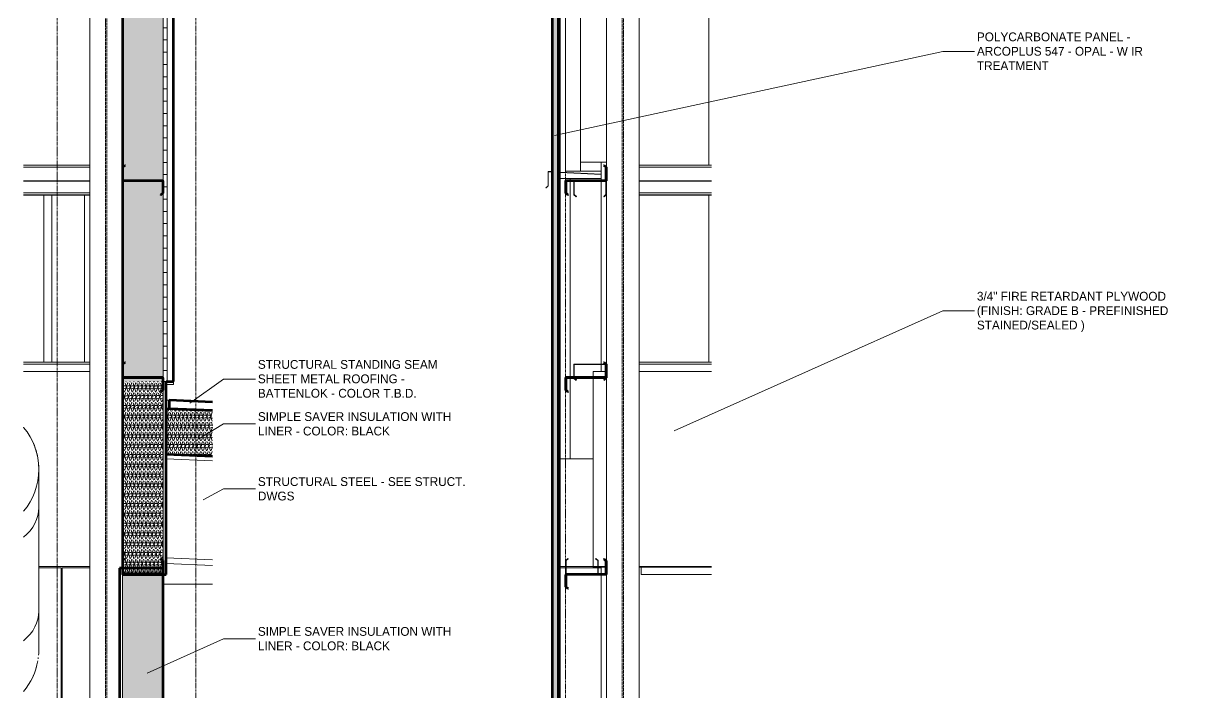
# Model space of a CAD drawing. Header units: inches. Extents: x 22734 to 24067, y -82 to 484.
# Drawn here: x 23774.7 to 24062.8, y 115.8 to 279.8 of the extents above; entities that cross this region are included whole.
import ezdxf

# ---------------------------------------------------------------- set-up
doc = ezdxf.new("R2010")
doc.units = ezdxf.units.IN
doc.header["$MEASUREMENT"] = 0
doc.linetypes.add('Grid Line 1_2_', pattern=[0.875, 0.5, -0.125, 0.125, -0.125])
doc.linetypes.add('Hidden 1_8_', pattern=[0.1875, 0.125, -0.0625])
for name, color, linetype, lineweight in [('A-ANNO-IDEN', 131, 'Continuous', 9), ('A-CLNG', 13, 'Continuous', 18), ('A-CLNG-PATT', 13, 'Continuous', 70), ('A-GLAZ-CWMG', 51, 'Continuous', 9), ('A-ROOF', 132, 'Continuous', 18), ('A-WALL', 113, 'Continuous', 18), ('A-WALL-PATT', 111, 'Continuous', 70), ('I-WALL', 2, 'Continuous', 18), ('M-HVAC-DUCT', 70, 'Continuous', 9), ('M-HVAC-DUCT-ANNO', 70, 'Continuous', 9), ('S-BEAM', 12, 'Continuous', 9), ('S-COLS', 52, 'Continuous', 9), ('S-GRID', 1, 'Continuous', 9)]:
    doc.layers.add(name, color=color, linetype=linetype, lineweight=lineweight)
doc.styles.add('Century Gothic', font='GOTHIC.TTF', dxfattribs={"height": 2.155668})
pattern_1 = [(90, (-71509.9, -1108), (-193, -193), [48, -145]), (180, (-71509.9, -1108), (-2e-14, -193), [96.25, -96.75]), (270, (-71606.15, -1060), (-193, -193), [48, -145]), (180, (-71509.9, -1060), (-2e-14, -193), [96.25, -96.75]), (270, (-71606.4, -1060), (-193, -193), [48, -145]), (180, (-71606.4, -1060), (-2e-14, -193), [96.25, -96.75]), (90, (-71702.65, -1108), (-193, -193), [48, -145]), (180, (-71606.4, -1108), (-2e-14, -193), [96.25, -96.75]), (90, (-71557.9, -1059.75), (-193, -193), [48, -145]), (180, (-71509.65, -1059.75), (-2e-14, -193), [48.25, -144.75]), (180, (-71509.65, -1011.75), (-2e-14, -193), [48.25, -144.75]), (90, (-71654.4, -1059.75), (-193, -193), [48, -145]), (180, (-71558.15, -1059.75), (-2e-14, -193), [96.25, -96.75]), (270, (-71558.15, -1011.75), (-193, -193), [48, -145]), (180, (-71558.15, -1011.75), (-2e-14, -193), [96.25, -96.75]), (180, (-71654.65, -1059.75), (-2e-14, -193), [48, -145]), (270, (-71654.65, -1011.75), (-193, -193), [48, -145]), (180, (-71654.65, -1011.75), (-2e-14, -193), [48, -145]), (90, (-71509.9, -1011.5), (-193, -193), [48, -145]), (180, (-71509.9, -1011.5), (-2e-14, -193), [96.25, -96.75]), (270, (-71606.15, -963.5), (-193, -193), [48, -145]), (180, (-71509.9, -963.5), (-2e-14, -193), [96.25, -96.75]), (270, (-71606.4, -963.5), (-193, -193), [48, -145]), (180, (-71606.4, -963.5), (-2e-14, -193), [96.25, -96.75]), (270, (-71702.65, -963.5), (-193, -193), [48, -145]), (180, (-71606.4, -1011.5), (-2e-14, -193), [96.25, -96.75]), (90, (-71557.9, -963.25), (-193, -193), [48, -145]), (180, (-71509.65, -963.25), (-2e-14, -193), [48.25, -144.75]), (180, (-71509.65, -915.25), (-2e-14, -193), [48.25, -144.75]), (90, (-71654.4, -963.25), (-193, -193), [48, -145]), (180, (-71558.15, -963.25), (-2e-14, -193), [96.25, -96.75]), (270, (-71558.15, -915.25), (-193, -193), [48, -145]), (180, (-71558.15, -915.25), (-2e-14, -193), [96.25, -96.75]), (180, (-71654.65, -963.25), (-2e-14, -193), [48, -145]), (270, (-71654.65, -915.25), (-193, -193), [48, -145]), (180, (-71654.65, -915.25), (-2e-14, -193), [48, -145])]
pattern_2 = [(161.57, (-69255.493, 101.835), (-0.9603836945, -0.0003991792), [0, -6.83, 0.758, 0]), (18.43, (-69255.733, 101.835), (-0.9603836945, 0.0003991792), [0, -6.83, 0.758, 0]), (108.43, (-69255.493, 101.835), (0.4795101816, -2.4005263976), [2.276, -5.312]), (71.57, (-69255.733, 101.835), (0.4795101816, 2.4005263976), [2.276, -5.312])]
pattern_3 = [(90, (-75108.54, -1108), (-193, -193), [48, -145]), (180, (-75108.54, -1108), (-2e-14, -193), [96.25, -96.75]), (270, (-75204.8, -1060), (-193, -193), [48, -145]), (180, (-75108.54, -1060), (-2e-14, -193), [96.25, -96.75]), (270, (-75205.04, -1060), (-193, -193), [48, -145]), (180, (-75205.04, -1060), (-2e-14, -193), [96.25, -96.75]), (90, (-75301.3, -1108), (-193, -193), [48, -145]), (180, (-75205.04, -1108), (-2e-14, -193), [96.25, -96.75]), (90, (-75156.54, -1059.75), (-193, -193), [48, -145]), (180, (-75108.3, -1059.75), (-2e-14, -193), [48.25, -144.75]), (180, (-75108.3, -1011.75), (-2e-14, -193), [48.25, -144.75]), (90, (-75253.04, -1059.75), (-193, -193), [48, -145]), (180, (-75156.8, -1059.75), (-2e-14, -193), [96.25, -96.75]), (270, (-75156.8, -1011.75), (-193, -193), [48, -145]), (180, (-75156.8, -1011.75), (-2e-14, -193), [96.25, -96.75]), (180, (-75253.3, -1059.75), (-2e-14, -193), [48, -145]), (270, (-75253.3, -1011.75), (-193, -193), [48, -145]), (180, (-75253.3, -1011.75), (-2e-14, -193), [48, -145]), (90, (-75108.54, -1011.5), (-193, -193), [48, -145]), (180, (-75108.54, -1011.5), (-2e-14, -193), [96.25, -96.75]), (270, (-75204.8, -963.5), (-193, -193), [48, -145]), (180, (-75108.54, -963.5), (-2e-14, -193), [96.25, -96.75]), (270, (-75205.04, -963.5), (-193, -193), [48, -145]), (180, (-75205.04, -963.5), (-2e-14, -193), [96.25, -96.75]), (270, (-75301.3, -963.5), (-193, -193), [48, -145]), (180, (-75205.04, -1011.5), (-2e-14, -193), [96.25, -96.75]), (90, (-75156.54, -963.25), (-193, -193), [48, -145]), (180, (-75108.3, -963.25), (-2e-14, -193), [48.25, -144.75]), (180, (-75108.3, -915.25), (-2e-14, -193), [48.25, -144.75]), (90, (-75253.04, -963.25), (-193, -193), [48, -145]), (180, (-75156.8, -963.25), (-2e-14, -193), [96.25, -96.75]), (270, (-75156.8, -915.25), (-193, -193), [48, -145]), (180, (-75156.8, -915.25), (-2e-14, -193), [96.25, -96.75]), (180, (-75253.3, -963.25), (-2e-14, -193), [48, -145]), (270, (-75253.3, -915.25), (-193, -193), [48, -145]), (180, (-75253.3, -915.25), (-2e-14, -193), [48, -145])]
pattern_4 = [(45, (-76297.508, 101.715), (-2.37587878, 2.37587878), []), (45, (-76297.508, 105.315), (-2.37587878, 2.37587878), [])]

# ---------------------------------------------------------------- blocks, each defined once
blk = doc.blocks.new('W-Wide Flange - 2_-3_ deep-1401636-Wall Section - Fieldhouse - West Wall')
at = {"layer": 'S-BEAM'}
for p, q in [((-22769.34, 172.62), (-22780.64, 173.1)), ((-22780.64, 148.79), (-22769.34, 148.32)), ((-22769.34, 146.96), (-22780.64, 147.43))]:
    blk.add_line(p, q, dxfattribs=at)
blk = doc.blocks.new('Rectangular Mullion - Profile_Polycarbonate_Upper and left-1189832-Wall Section - Fieldhouse - West Wall')
at = {"layer": 'A-GLAZ-CWMG'}
for q in [(-22780.64, 191.28), (-22778.89, 192)]:
    blk.add_line((-22778.89, 191.28), q, dxfattribs=at)
blk = doc.blocks.new('W-Wide Flange-Column - B1_H-1528736-Wall Section - Fieldhouse - West Wall')
at = {"layer": 'S-COLS', "linetype": 'Hidden 1_8_'}
for p, q in [((-22795.55, 336.19), (-22795.55, 0)), ((-22795.23, 0), (-22795.23, 336.19))]:
    blk.add_line(p, q, dxfattribs=at)
blk = doc.blocks.new('Girt_Z - 10_D-1472864-Wall Section - Fieldhouse - West Wall')
at = {"layer": 'S-BEAM'}
for p, q in [((-22815.65, 196.79), (-22799.39, 196.79)), ((-22815.65, 196.31), (-22799.39, 196.31))]:
    blk.add_line(p, q, dxfattribs=at)
blk = doc.blocks.new('Girt_Z - 10_D-V12-Wall Section - Fieldhouse - West Wall')
at = {"layer": 'S-BEAM'}
for p, q in [((-22815.65, 245.04), (-22799.39, 245.04)), ((-22815.65, 244.56), (-22799.39, 244.56)), ((-22815.65, 241.19), (-22799.39, 241.19)), ((-22815.65, 241.11), (-22799.39, 241.11)), ((-22815.65, 238.22), (-22799.39, 238.22)), ((-22815.65, 237.77), (-22799.39, 237.77)), ((-22815.65, 237.69), (-22799.39, 237.69))]:
    blk.add_line(p, q, dxfattribs=at)
blk = doc.blocks.new('Girt_C - 10_D-1401751-Wall Section - Fieldhouse - West Wall')
at = {"layer": 'S-BEAM', "lineweight": 50}
for p, q in [((-22790.82, 148.67), (-22791.39, 148.19)), ((-22791.39, 148.19), (-22791.39, 144.88)), ((-22791.28, 148.14), (-22790.75, 148.59)), ((-22791.28, 144.87), (-22791.28, 148.14)), ((-22790.75, 148.59), (-22790.82, 148.67)), ((-22781.97, 148.67), (-22782.04, 148.59)), ((-22782.04, 148.59), (-22781.5, 148.14)), ((-22781.39, 148.19), (-22781.97, 148.67)), ((-22781.5, 148.14), (-22781.5, 144.87)), ((-22781.39, 144.88), (-22781.39, 148.19)), ((-22781.58, 144.8), (-22791.2, 144.8)), ((-22791.2, 144.69), (-22781.58, 144.69))]:
    blk.add_line(p, q, dxfattribs=at)
for centre, radius, start, end in [((-22791.2, 144.88), 0.188, 180, 270), ((-22791.2, 144.88), 0.0782, 182.1227, 270), ((-22781.58, 144.88), 0.188, 270, 0), ((-22781.58, 144.88), 0.0782, 270, 356.9576)]:
    blk.add_arc(centre, radius, start, end, dxfattribs=at)
blk = doc.blocks.new('Girt_Z - 10_D-1255199-Wall Section - Fieldhouse - West Wall')
at = {"layer": 'S-BEAM', "lineweight": 50}
for p, q in [((-22790.81, 196.79), (-22791.39, 196.31)), ((-22791.39, 196.31), (-22791.39, 192.94)), ((-22791.28, 196.26), (-22790.74, 196.71)), ((-22791.28, 193.12), (-22791.28, 196.26)), ((-22790.74, 196.71), (-22790.81, 196.79)), ((-22781.58, 193.05), (-22791.2, 193.05)), ((-22791.39, 192.94), (-22781.58, 192.94)), ((-22781.5, 192.86), (-22781.5, 189.97)), ((-22781.39, 189.92), (-22781.39, 192.86)), ((-22781.5, 189.97), (-22782.03, 189.52)), ((-22782.03, 189.52), (-22781.96, 189.44)), ((-22781.96, 189.44), (-22781.39, 189.92))]:
    blk.add_line(p, q, dxfattribs=at)
for centre, radius, start, end in [((-22791.2, 193.13), 0.0782, 183.0424, 270), ((-22781.58, 192.86), 0.187, 360, 90), ((-22781.58, 192.86), 0.0782, 2.1227, 90)]:
    blk.add_arc(centre, radius, start, end, dxfattribs=at)
blk = doc.blocks.new('Girt_Z - 10_D-1254871-Wall Section - Fieldhouse - West Wall')
at = {"layer": 'S-BEAM'}
h = blk.add_hatch(dxfattribs=at)
h.set_pattern_fill('FP_33', color=256, style=0, pattern_type=2)
h.set_pattern_definition([(45, (-69255.613, 101.715), (-2.37587878, 2.37587878), []), (45, (-69255.613, 105.315), (-2.37587878, 2.37587878), [])])
h.paths.add_polyline_path([(-22781.96, 237.69), (-22781.39, 238.17), (-22781.39, 241.11), (-22781.45, 241.24), (-22781.58, 241.3), (-22791.2, 241.3), (-22791.26, 241.32), (-22791.28, 241.37), (-22791.28, 244.51), (-22790.75, 244.96), (-22790.82, 245.04), (-22791.39, 244.56), (-22791.39, 241.19), (-22781.58, 241.19), (-22781.52, 241.17), (-22781.5, 241.11), (-22781.5, 238.22), (-22782.04, 237.77)], flags=0)
at = {"layer": 'S-BEAM', "lineweight": 50}
for p, q in [((-22790.82, 245.04), (-22791.39, 244.56)), ((-22791.28, 244.51), (-22790.75, 244.96)), ((-22790.75, 244.96), (-22790.82, 245.04)), ((-22791.39, 244.56), (-22791.39, 241.19)), ((-22791.28, 241.37), (-22791.28, 244.51)), ((-22791.39, 241.19), (-22781.58, 241.19)), ((-22781.58, 241.3), (-22791.2, 241.3)), ((-22781.5, 241.11), (-22781.5, 238.22)), ((-22781.39, 238.17), (-22781.39, 241.11)), ((-22781.5, 238.22), (-22782.04, 237.77)), ((-22782.04, 237.77), (-22781.96, 237.69)), ((-22781.96, 237.69), (-22781.39, 238.17))]:
    blk.add_line(p, q, dxfattribs=at)
for centre, radius, start, end in [((-22791.2, 241.38), 0.0782, 183.0424, 270), ((-22781.58, 241.11), 0.187, 360, 90), ((-22781.58, 241.11), 0.0782, 2.1227, 90)]:
    blk.add_arc(centre, radius, start, end, dxfattribs=at)
blk = doc.blocks.new('Round Elbow - 1_0 D-1571915-Wall Section - Fieldhouse - West Wall')
at = {"layer": 'M-HVAC-DUCT', "flags": 128}
for points in [[(-22815.65, 180.8), (-22815.56, 180.69), (-22815.16, 180.19), (-22814.78, 179.68), (-22814.43, 179.14), (-22814.09, 178.6), (-22813.78, 178.04), (-22813.49, 177.47), (-22813.41, 177.31)], [(-22813.36, 177.2), (-22813.22, 176.89), (-22812.98, 176.3), (-22812.88, 176.04)], [(-22812.83, 175.91), (-22812.76, 175.7), (-22812.56, 175.09), (-22812.46, 174.7)], [(-22812.43, 174.6), (-22812.39, 174.47), (-22812.24, 173.85), (-22812.12, 173.22), (-22812.03, 172.59), (-22811.96, 171.95), (-22811.91, 171.31), (-22811.89, 170.67), (-22811.89, 170.5)], [(-22811.89, 170.5), (-22811.89, 170.47), (-22811.89, 170.4), (-22811.89, 170.27), (-22811.89, 170.09), (-22811.89, 169.86), (-22811.89, 169.58), (-22811.89, 169.25), (-22811.89, 168.88), (-22811.89, 168.45), (-22811.89, 167.97), (-22811.89, 167.45), (-22811.89, 166.88), (-22811.89, 166.27), (-22811.89, 165.61), (-22811.89, 164.91), (-22811.89, 164.17), (-22811.89, 163.38), (-22811.89, 162.56), (-22811.89, 161.69), (-22811.89, 161.13)]]:
    blk.add_lwpolyline(points, dxfattribs=at)
at = {"layer": 'M-HVAC-DUCT'}
blk.add_ellipse((-22827.89, 161.13), major_axis=(16, 0), ratio=0.707107, start_param=5.583519, end_param=6.283185, dxfattribs=at)
blk = doc.blocks.new('Round Elbow - 1_0 D-V14-Wall Section - Fieldhouse - West Wall')
at = {"layer": 'M-HVAC-DUCT', "flags": 128}
blk.add_lwpolyline([(-22811.89, 126.38), (-22811.89, 126.41), (-22811.89, 126.48), (-22811.89, 126.61), (-22811.89, 126.79), (-22811.89, 127.02), (-22811.89, 127.3), (-22811.89, 127.63), (-22811.89, 128), (-22811.89, 128.43), (-22811.89, 128.91), (-22811.89, 129.43), (-22811.89, 130), (-22811.89, 130.61), (-22811.89, 131.27), (-22811.89, 131.97), (-22811.89, 132.71), (-22811.89, 133.5), (-22811.89, 134.32), (-22811.89, 135.18), (-22811.89, 135.75)], dxfattribs=at)
at = {"layer": 'M-HVAC-DUCT'}
for start, end in [(355, 0), (319.9121, 350)]:
    blk.add_arc((-22827.89, 126.38), 16, start, end, dxfattribs=at)
blk.add_ellipse((-22827.89, 135.75), major_axis=(16, 0), ratio=0.707107, start_param=5.583519, end_param=6.283185, dxfattribs=at)
blk = doc.blocks.new('Rectangular Mullion - Profile_Polycarbonate_right-1189833-Wall Section - Fieldhouse - East Wall _ Polycarbonate')
at = {"layer": 'A-GLAZ-CWMG'}
for p, q in [((-26281.39, 335.22), (-26281.39, 289.36)), ((-26277.77, 289.55), (-26277.77, 335.22)), ((-26277.77, 243.55), (-26277.77, 289.44)), ((-26281.39, 286.42), (-26281.39, 243.55)), ((-26277.77, 243.55), (-26281.39, 243.55))]:
    blk.add_line(p, q, dxfattribs=at)
blk = doc.blocks.new('Rectangular Mullion - Profile_Polycarbonate_Upper and left-1528482-Wall Section - Fieldhouse - East Wall _ Polycarbonate')
at = {"layer": 'A-GLAZ-CWMG'}
for p, q in [((-26284.88, 343.75), (-26284.88, 1.46)), ((-26284.75, 343.75), (-26284.75, 1.46)), ((-26283.1, 343), (-26283.1, 2.24)), ((-26282.75, 343), (-26282.75, 2.24))]:
    blk.add_line(p, q, dxfattribs=at)
blk = doc.blocks.new('Girt_C - 8_D-1405608-Wall Section - Fieldhouse - East Wall _ Polycarbonate')
at = {"layer": 'S-BEAM'}
for p, q in [((-26279.39, 241.11), (-26279.39, 237.8)), ((-26279.28, 237.85), (-26279.28, 241.11)), ((-26271.5, 241.11), (-26271.5, 237.85)), ((-26279.39, 237.8), (-26278.82, 237.31)), ((-26278.75, 237.4), (-26279.28, 237.85)), ((-26278.82, 237.31), (-26278.75, 237.4)), ((-26271.5, 237.85), (-26272.04, 237.4)), ((-26272.04, 237.4), (-26271.97, 237.31)), ((-26271.97, 237.31), (-26271.39, 237.8))]:
    blk.add_line(p, q, dxfattribs=at)
for centre, radius, start, end in [((-26279.2, 241.11), 0.187, 153.4835, 180), ((-26279.2, 241.11), 0.0782, 90, 177.8773), ((-26271.58, 241.11), 0.0782, 3.0424, 90), ((-26271.58, 241.11), 0.188, 0, 26.5165)]:
    blk.add_arc(centre, radius, start, end, dxfattribs=at)
blk = doc.blocks.new('Girt_C - 8_D-1405607-Wall Section - Fieldhouse - East Wall _ Polycarbonate')
at = {"layer": 'S-BEAM'}
for p, q in [((-26279.39, 196.11), (-26279.39, 193.05)), ((-26279.28, 193.05), (-26279.28, 196.11)), ((-26271.58, 196.3), (-26279.2, 196.3)), ((-26279.2, 196.19), (-26271.58, 196.19)), ((-26279.39, 192.94), (-26279.39, 192.8)), ((-26279.39, 192.8), (-26278.82, 192.31)), ((-26279.28, 192.85), (-26279.28, 192.94)), ((-26278.75, 192.4), (-26279.28, 192.85)), ((-26278.82, 192.31), (-26278.75, 192.4)), ((-26271.5, 192.85), (-26272.04, 192.4)), ((-26272.04, 192.4), (-26271.97, 192.31)), ((-26271.97, 192.31), (-26271.39, 192.8)), ((-26271.5, 192.94), (-26271.5, 192.85))]:
    blk.add_line(p, q, dxfattribs=at)
for centre, radius, start, end in [((-26279.2, 196.11), 0.188, 90, 180), ((-26279.2, 196.11), 0.0782, 90, 177.8773), ((-26271.58, 196.11), 0.187, 73.0797, 90), ((-26271.58, 196.11), 0.0782, 3.0424, 90)]:
    blk.add_arc(centre, radius, start, end, dxfattribs=at)
blk = doc.blocks.new('Girt_C - 8_D-1411125-Wall Section - Fieldhouse - East Wall _ Polycarbonate')
at = {"layer": 'S-BEAM'}
for p, q in [((-26280.81, 148.67), (-26281.39, 148.19)), ((-26281.39, 148.19), (-26281.39, 144.88)), ((-26281.28, 148.14), (-26280.74, 148.59)), ((-26281.28, 144.87), (-26281.28, 148.14)), ((-26280.74, 148.59), (-26280.81, 148.67)), ((-26273.96, 148.67), (-26274.04, 148.59)), ((-26274.04, 148.59), (-26273.5, 148.14)), ((-26273.39, 148.19), (-26273.96, 148.67)), ((-26273.5, 148.14), (-26273.5, 144.87)), ((-26273.39, 144.88), (-26273.39, 148.19))]:
    blk.add_line(p, q, dxfattribs=at)
for centre, radius, start, end in [((-26281.2, 144.88), 0.188, 180, 225.9602), ((-26281.2, 144.88), 0.0782, 183.0424, 270), ((-26273.58, 144.88), 0.0782, 270, 357.8773), ((-26273.58, 144.88), 0.187, 335, 0)]:
    blk.add_arc(centre, radius, start, end, dxfattribs=at)
blk = doc.blocks.new('Girt_Z - 10_D-1472864-Wall Section - Fieldhouse - East Wall _ Polycarbonate')
at = {"layer": 'S-BEAM'}
for p, q in [((-26263.39, 196.79), (-26245.61, 196.79)), ((-26263.39, 196.31), (-26245.61, 196.31))]:
    blk.add_line(p, q, dxfattribs=at)
blk = doc.blocks.new('Girt_Z - 10_D-V15-Wall Section - Fieldhouse - East Wall _ Polycarbonate')
at = {"layer": 'S-BEAM'}
for p, q in [((-26263.39, 245.04), (-26245.61, 245.04)), ((-26263.39, 244.56), (-26245.61, 244.56)), ((-26263.39, 241.19), (-26245.61, 241.19)), ((-26263.39, 241.11), (-26245.61, 241.11)), ((-26263.39, 238.22), (-26245.61, 238.22)), ((-26263.39, 237.77), (-26245.61, 237.77)), ((-26263.39, 237.69), (-26245.61, 237.69))]:
    blk.add_line(p, q, dxfattribs=at)
blk = doc.blocks.new('Girt_Z - 10_D-1223970-Wall Section - Fieldhouse - East Wall _ Polycarbonate')
at = {"layer": 'S-BEAM'}
h = blk.add_hatch(dxfattribs=at)
h.set_pattern_fill('FP_47', color=256, style=0, pattern_type=2)
h.set_pattern_definition(pattern_4)
h.paths.add_polyline_path([(-26280.82, 141.19), (-26280.75, 141.27), (-26281.28, 141.72), (-26281.28, 144.61), (-26281.26, 144.67), (-26281.2, 144.69), (-26271.39, 144.69), (-26271.39, 148.06), (-26271.96, 148.54), (-26272.04, 148.46), (-26271.5, 148.01), (-26271.5, 144.87), (-26271.52, 144.82), (-26271.58, 144.8), (-26281.2, 144.8), (-26281.34, 144.74), (-26281.39, 144.61), (-26281.39, 141.67)], flags=0)
at = {"layer": 'S-BEAM', "lineweight": 50}
for p, q in [((-26271.96, 148.54), (-26272.04, 148.46)), ((-26272.04, 148.46), (-26271.5, 148.01)), ((-26271.39, 148.06), (-26271.96, 148.54)), ((-26271.5, 148.01), (-26271.5, 144.87)), ((-26271.39, 144.69), (-26271.39, 148.06)), ((-26281.39, 144.61), (-26281.39, 141.67)), ((-26281.28, 141.72), (-26281.28, 144.61)), ((-26271.58, 144.8), (-26281.2, 144.8)), ((-26281.2, 144.69), (-26271.39, 144.69)), ((-26281.39, 141.67), (-26280.82, 141.19)), ((-26280.75, 141.27), (-26281.28, 141.72)), ((-26280.82, 141.19), (-26280.75, 141.27))]:
    blk.add_line(p, q, dxfattribs=at)
for centre, radius, start, end in [((-26281.2, 144.61), 0.188, 90, 180), ((-26281.2, 144.61), 0.0782, 90, 177.8773), ((-26271.58, 144.88), 0.0782, 270, 356.9576)]:
    blk.add_arc(centre, radius, start, end, dxfattribs=at)
blk = doc.blocks.new('Girt_Z - 10_D-1223971-Wall Section - Fieldhouse - East Wall _ Polycarbonate')
at = {"layer": 'S-BEAM'}
h = blk.add_hatch(dxfattribs=at)
h.set_pattern_fill('FP_47', color=256, style=0, pattern_type=2)
h.set_pattern_definition(pattern_4)
h.paths.add_polyline_path([(-26280.82, 237.69), (-26280.75, 237.77), (-26281.28, 238.22), (-26281.28, 241.11), (-26281.26, 241.17), (-26281.2, 241.19), (-26271.39, 241.19), (-26271.39, 244.56), (-26271.96, 245.04), (-26272.04, 244.96), (-26271.5, 244.51), (-26271.5, 241.37), (-26271.52, 241.32), (-26271.58, 241.3), (-26281.2, 241.3), (-26281.34, 241.24), (-26281.39, 241.11), (-26281.38, 238.16)], flags=0)
at = {"layer": 'S-BEAM', "lineweight": 50}
for p, q in [((-26271.96, 245.04), (-26272.04, 244.96)), ((-26272.04, 244.96), (-26271.5, 244.51)), ((-26271.39, 244.56), (-26271.96, 245.04)), ((-26271.5, 244.51), (-26271.5, 241.37)), ((-26271.39, 241.19), (-26271.39, 244.56)), ((-26281.39, 241.11), (-26281.39, 238.17)), ((-26281.28, 238.22), (-26281.28, 241.11)), ((-26271.58, 241.3), (-26281.2, 241.3)), ((-26281.2, 241.19), (-26271.39, 241.19)), ((-26281.39, 238.17), (-26280.82, 237.69)), ((-26280.75, 237.77), (-26281.28, 238.22)), ((-26280.82, 237.69), (-26280.75, 237.77))]:
    blk.add_line(p, q, dxfattribs=at)
for centre, radius, start, end in [((-26281.2, 241.11), 0.188, 90, 180), ((-26281.2, 241.11), 0.0782, 90, 177.8773), ((-26271.58, 241.38), 0.0782, 270, 356.9576)]:
    blk.add_arc(centre, radius, start, end, dxfattribs=at)
blk = doc.blocks.new('Girt_C - 10_D-1401468-Wall Section - Fieldhouse - East Wall _ Polycarbonate')
at = {"layer": 'S-BEAM'}
for p, q in [((-26262.89, 144.88), (-26262.89, 146.5)), ((-26262.89, 144.69), (-26262.89, 144.88)), ((-26262.89, 144.69), (-26245.61, 144.69))]:
    blk.add_line(p, q, dxfattribs=at)
blk = doc.blocks.new('Girt_Z - 10_D-1223975-Wall Section - Fieldhouse - East Wall _ Polycarbonate')
at = {"layer": 'S-BEAM'}
h = blk.add_hatch(dxfattribs=at)
h.set_pattern_fill('FP_47', color=256, style=0, pattern_type=2)
h.set_pattern_definition(pattern_4)
h.paths.add_polyline_path([(-26280.82, 189.44), (-26280.75, 189.52), (-26281.28, 189.97), (-26281.28, 192.86), (-26281.26, 192.92), (-26281.2, 192.94), (-26271.39, 192.94), (-26271.39, 196.31), (-26271.96, 196.79), (-26272.04, 196.71), (-26271.5, 196.26), (-26271.5, 193.12), (-26271.52, 193.07), (-26271.58, 193.05), (-26281.2, 193.05), (-26281.34, 192.99), (-26281.39, 192.86), (-26281.39, 189.92)], flags=0)
at = {"layer": 'S-BEAM', "lineweight": 50}
for p, q in [((-26271.96, 196.79), (-26272.04, 196.71)), ((-26272.04, 196.71), (-26271.5, 196.26)), ((-26271.39, 196.31), (-26271.96, 196.79)), ((-26271.5, 196.26), (-26271.5, 193.12)), ((-26271.39, 192.94), (-26271.39, 196.31)), ((-26271.58, 193.05), (-26281.2, 193.05)), ((-26281.39, 192.86), (-26281.39, 189.92)), ((-26281.28, 189.97), (-26281.28, 192.86)), ((-26281.2, 192.94), (-26271.39, 192.94)), ((-26281.39, 189.92), (-26280.82, 189.44)), ((-26280.75, 189.52), (-26281.28, 189.97)), ((-26280.82, 189.44), (-26280.75, 189.52))]:
    blk.add_line(p, q, dxfattribs=at)
for centre, radius, start, end in [((-26281.2, 192.86), 0.188, 90, 180), ((-26271.58, 193.13), 0.0782, 270, 356.9576), ((-26281.2, 192.86), 0.0782, 90, 177.8773)]:
    blk.add_arc(centre, radius, start, end, dxfattribs=at)
blk = doc.blocks.new('Rectangular Mullion - Profile_Polycarbonate_Lower-1125104-Wall Section - Fieldhouse - East Wall _ Polycarbonate')
at = {"layer": 'A-GLAZ-CWMG'}
for p, q in [((-26277.77, 243.55), (-26277.77, 245.79)), ((-26272.64, 245.79), (-26277.77, 245.79)), ((-26272.64, 245.79), (-26272.64, 243.55)), ((-26277.77, 243.55), (-26272.64, 243.55))]:
    blk.add_line(p, q, dxfattribs=at)
blk = doc.blocks.new('Rectangular Mullion - Profile_Polycarbonate_right-1125060-Wall Section - Fieldhouse - East Wall _ Polycarbonate')
at = {"layer": 'A-GLAZ-CWMG'}
for p, q in [((-26272.64, 245.79), (-26271.39, 245.79)), ((-26272.64, 245.79), (-26272.64, 241.3)), ((-26272.64, 241.19), (-26272.64, 196.3)), ((-26272.64, 196.19), (-26272.64, 194.5))]:
    blk.add_line(p, q, dxfattribs=at)
blk = doc.blocks.new('W-Wide Flange-Column - B1_L-1389336-Wall Section - Fieldhouse - East Wall _ Polycarbonate')
at = {"layer": 'S-COLS', "linetype": 'Hidden 1_8_'}
for p, q in [((-26267.55, 336.18), (-26267.55, 0)), ((-26267.23, 0), (-26267.23, 336.18))]:
    blk.add_line(p, q, dxfattribs=at)

msp = doc.modelspace()

# ---------------------------------------------------------------- hatches: boundary and pattern name
at = {"layer": 'A-CLNG-PATT', "lineweight": 9}
h = msp.add_hatch(dxfattribs=at)
h.set_pattern_fill('FP_37', color=256, style=0, pattern_type=2)
h.set_pattern_definition(pattern_2)
h.paths.add_polyline_path([(23821.04, 173.73), (23821.04, 184.87), (23809.74, 185.34), (23809.74, 174.2)], flags=0)
at = {"layer": 'A-WALL-PATT', "lineweight": 9}
h = msp.add_hatch(dxfattribs=at)
h.set_pattern_fill('FP_37', color=256, style=0, pattern_type=2)
h.set_pattern_definition(pattern_2)
h.paths.add_polyline_path([(23808.99, 192), (23808.99, 351.63), (23798.99, 351.63), (23798.99, 192)], flags=0)
h = msp.add_hatch(dxfattribs=at)
h.set_pattern_fill('FP_39', color=256, style=0, pattern_type=2)
h.set_pattern_definition([(0, (-69255.613, 101.715), (0, 3), []), (90, (-69255.613, 101.715), (-3, 2e-16), [])])
h.paths.add_polyline_path([(23809.74, 192), (23809.99, 192), (23809.99, 351.63), (23808.99, 351.63), (23808.99, 192)], flags=0)
at = {"layer": 'A-WALL-PATT', "lineweight": 9, "transparency": 33554649}
msp.add_hatch(color=256, dxfattribs=at).paths.add_polyline_path([(23905.93, 0.06), (23905.93, 351.57), (23904.35, 351.57), (23904.35, 0.06)], flags=0)
at = {"layer": 'A-WALL-PATT', "lineweight": 9}
h = msp.add_hatch(dxfattribs=at)
h.set_pattern_fill('FP_45', color=256, style=0, pattern_type=2)
h.set_pattern_definition([(90, (-76470.418, 0), (-19.685, 1e-15), [])])
h.paths.add_polyline_path([(23943.42, 196.79), (23943.42, 237.69), (23925.64, 237.69), (23925.64, 196.79)], flags=0)
h.paths.add_polyline_path([(23943.42, 245.04), (23943.42, 285.94), (23925.64, 285.94), (23925.64, 245.04)], flags=0)
h.paths.add_polyline_path([(23917.64, 245.79), (23917.64, 285.94), (23915.64, 285.94), (23915.64, 289.44), (23911.26, 289.44), (23911.26, 245.79), (23916.39, 245.79)], flags=0)
h.paths.add_polyline_path([(23915.64, 289.55), (23915.64, 293.29), (23917.64, 293.29), (23917.64, 333.22), (23911.26, 333.22), (23911.26, 289.55), (23912.14, 289.55)], flags=0)
h.paths.add_polyline_path([(23943.42, 293.29), (23943.42, 324.29), (23926.14, 324.29), (23926.14, 333.22), (23925.64, 333.22), (23925.64, 293.29)], flags=0)
h = msp.add_hatch(dxfattribs=at)
h.set_pattern_fill('FP_44', color=256, style=0, pattern_type=2)
h.set_pattern_definition([(270, (-75707.223, 100.524), (8, 5e-16), [])])
h.paths.add_polyline_path([(23914.4, 173.11), (23914.4, 192.94), (23909.75, 192.94), (23909.75, 192.85), (23910.28, 192.4), (23910.21, 192.31), (23909.64, 192.8), (23909.64, 192.94), (23907.83, 192.94), (23907.77, 192.92), (23907.75, 192.86), (23907.75, 189.97), (23908.28, 189.52), (23908.21, 189.44), (23907.64, 189.92), (23907.64, 192.86), (23907.69, 192.99), (23907.83, 193.05), (23909.64, 193.05), (23909.64, 196.11), (23909.66, 196.2), (23909.73, 196.27), (23909.83, 196.3), (23916.39, 196.3), (23916.39, 241.19), (23909.83, 241.19), (23909.77, 241.17), (23909.75, 241.11), (23909.75, 237.85), (23910.28, 237.4), (23910.21, 237.31), (23909.64, 237.8), (23909.64, 241.11), (23909.67, 241.19), (23907.83, 241.19), (23907.77, 241.17), (23907.75, 241.11), (23907.75, 238.22), (23908.28, 237.77), (23908.21, 237.69), (23907.64, 238.17), (23907.65, 241.13), (23907.69, 241.24), (23907.83, 241.3), (23916.39, 241.3), (23916.39, 241.75), (23906.28, 241.75), (23906.28, 173.11)], flags=0)
h.paths.add_polyline_path([(23914.4, 193.05), (23914.4, 194.5), (23916.39, 194.5), (23916.39, 196.19), (23909.79, 196.18), (23909.76, 196.15), (23909.75, 196.11), (23909.75, 193.05)], flags=0)
h = msp.add_hatch(dxfattribs=at)
h.set_pattern_fill('FP_40', color=256, style=0, pattern_type=2)
h.set_pattern_definition([(90, (-69394.305, 146.25), (-8, 5e-16), [])])
h.paths.add_polyline_path([(23779.68, 196.79), (23790.99, 196.79), (23790.99, 237.69), (23779.68, 237.69), (23779.68, 220.78)], flags=0)
h = msp.add_hatch(dxfattribs=at)
h.set_pattern_fill('FP_35', color=256, style=0, pattern_type=2)
h.set_pattern_definition(pattern_1)
h.paths.add_polyline_path([(23778.43, 176), (23790.99, 176), (23790.99, 194.5), (23774.73, 194.5), (23774.73, 180.8), (23774.75, 180.78), (23775.6, 179.68), (23776.35, 178.5), (23776.99, 177.26), (23777.53, 176), (23777.95, 176)], flags=0)
h = msp.add_hatch(dxfattribs=at)
h.set_pattern_fill('FP_42', color=256, style=0, pattern_type=2)
h.set_pattern_definition(pattern_3)
h.paths.add_polyline_path([(23917.64, 176), (23917.64, 192.8), (23917.06, 192.31), (23916.99, 192.4), (23917.53, 192.85), (23917.53, 192.94), (23914.4, 192.94), (23914.4, 176)], flags=0)
h.paths.add_polyline_path([(23925.64, 176), (23943.42, 176), (23943.42, 194.5), (23925.64, 194.5), (23925.64, 193.34)], flags=0)
h.paths.add_polyline_path([(23914.4, 193.05), (23917.45, 193.05), (23917.5, 193.07), (23917.53, 193.12), (23917.53, 194.5), (23914.4, 194.5), (23914.4, 193.07)], flags=0)
h = msp.add_hatch(dxfattribs=at)
h.set_pattern_fill('FP_37', color=256, style=0, pattern_type=2)
h.set_pattern_definition(pattern_2)
h.paths.add_polyline_path([(23808.99, 144.75), (23808.99, 192), (23798.99, 192), (23798.99, 144.75)], flags=0)
h = msp.add_hatch(dxfattribs=at)
h.set_pattern_fill('FP_35', color=256, style=0, pattern_type=2)
h.set_pattern_definition(pattern_1)
h.paths.add_polyline_path([(23786.31, 98.25), (23790.99, 98.25), (23790.99, 176), (23777.52, 176), (23777.53, 175.97), (23777.95, 174.64), (23778.25, 173.28), (23778.34, 172.64), (23778.43, 171.89), (23778.49, 170.3), (23778.49, 126.23), (23778.43, 124.96), (23778.25, 123.6), (23777.95, 122.24), (23777.53, 120.91), (23776.96, 119.55), (23776.3, 118.3), (23775.56, 117.15), (23774.73, 116.07), (23774.73, 98.25)], flags=0)
h.paths.add_polyline_path([(23798.99, 148.19), (23798.99, 148.19), (23798.99, 148.67)], flags=0)
h = msp.add_hatch(dxfattribs=at)
h.set_pattern_fill('FP_42', color=256, style=0, pattern_type=2)
h.set_pattern_definition(pattern_3)
h.paths.add_polyline_path([(23917.06, 146.5), (23917.53, 146.5), (23917.53, 148.01), (23916.99, 148.46), (23917.06, 148.54), (23917.64, 148.06), (23917.64, 176), (23914.4, 176), (23914.4, 146.5), (23915.53, 146.5), (23915.53, 148.14), (23914.99, 148.59), (23915.06, 148.67), (23915.64, 148.19), (23915.64, 146.5)], flags=0)
h.paths.add_polyline_path([(23943.42, 146.5), (23943.42, 176), (23925.64, 176), (23925.64, 146.5)], flags=0)
h = msp.add_hatch(dxfattribs=at)
h.set_pattern_fill('FP_49', color=256, style=0, pattern_type=2)
h.set_pattern_definition([(90, (-76201.2, -191.25), (-193, -193), [48, -145]), (180, (-76201.2, -191.25), (-2e-14, -193), [96.25, -96.75]), (270, (-76297.45, -143.25), (-193, -193), [48, -145]), (180, (-76201.2, -143.25), (-2e-14, -193), [96.25, -96.75]), (270, (-76297.7, -143.25), (-193, -193), [48, -145]), (180, (-76297.7, -143.25), (-2e-14, -193), [96.25, -96.75]), (90, (-76393.95, -191.25), (-193, -193), [48, -145]), (180, (-76297.7, -191.25), (-2e-14, -193), [96.25, -96.75]), (90, (-76249.2, -143), (-193, -193), [48, -145]), (180, (-76200.95, -143), (-2e-14, -193), [48.25, -144.75]), (180, (-76200.95, -95), (-2e-14, -193), [48.25, -144.75]), (90, (-76345.7, -143), (-193, -193), [48, -145]), (180, (-76249.45, -143), (-2e-14, -193), [96.25, -96.75]), (270, (-76249.45, -95), (-193, -193), [48, -145]), (180, (-76249.45, -95), (-2e-14, -193), [96.25, -96.75]), (180, (-76345.95, -143), (-2e-14, -193), [48, -145]), (270, (-76345.95, -95), (-193, -193), [48, -145]), (180, (-76345.95, -95), (-2e-14, -193), [48, -145]), (90, (-76201.2, -94.75), (-193, -193), [48, -145]), (180, (-76201.2, -94.75), (-2e-14, -193), [96.25, -96.75]), (270, (-76297.45, -46.75), (-193, -193), [48, -145]), (180, (-76201.2, -46.75), (-2e-14, -193), [96.25, -96.75]), (270, (-76297.7, -46.75), (-193, -193), [48, -145]), (180, (-76297.7, -46.75), (-2e-14, -193), [96.25, -96.75]), (270, (-76393.95, -46.75), (-193, -193), [48, -145]), (180, (-76297.7, -94.75), (-2e-14, -193), [96.25, -96.75]), (90, (-76249.2, -46.5), (-193, -193), [48, -145]), (180, (-76200.95, -46.5), (-2e-14, -193), [48.25, -144.75]), (180, (-76200.95, 1.5), (-2e-14, -193), [48.25, -144.75]), (90, (-76345.7, -46.5), (-193, -193), [48, -145]), (180, (-76249.45, -46.5), (-2e-14, -193), [96.25, -96.75]), (270, (-76249.45, 1.5), (-193, -193), [48, -145]), (180, (-76249.45, 1.5), (-2e-14, -193), [96.25, -96.75]), (180, (-76345.95, -46.5), (-2e-14, -193), [48, -145]), (270, (-76345.95, 1.5), (-193, -193), [48, -145]), (180, (-76345.95, 1.5), (-2e-14, -193), [48, -145])])
h.paths.add_polyline_path([(23915.64, 0), (23916.39, 0), (23916.39, 51.45), (23915.62, 51.44), (23915.64, 51.37), (23915.64, 48.05), (23915.06, 47.57), (23914.99, 47.66), (23915.53, 48.11), (23915.53, 51.37), (23915.52, 51.41), (23915.49, 51.44), (23915.45, 51.45), (23907.79, 51.44), (23907.76, 51.41), (23907.75, 51.37), (23907.75, 48.11), (23908.28, 47.66), (23908.21, 47.57), (23907.64, 48.05), (23907.64, 51.37), (23907.66, 51.46), (23907.69, 51.5), (23907.64, 51.63), (23907.64, 54.57), (23908.21, 55.05), (23908.28, 54.97), (23907.75, 54.52), (23907.75, 51.63), (23907.77, 51.58), (23907.83, 51.55), (23916.39, 51.55), (23916.39, 100.07), (23915.34, 100.07), (23915.64, 99.82), (23915.64, 96.5), (23915.61, 96.41), (23915.54, 96.35), (23915.45, 96.32), (23907.79, 96.33), (23907.73, 96.35), (23907.66, 96.43), (23907.64, 96.51), (23907.64, 99.82), (23907.94, 100.07), (23907.83, 100.07), (23907.69, 100.13), (23907.64, 100.26), (23907.64, 103.2), (23908.21, 103.68), (23908.28, 103.59), (23907.75, 103.14), (23907.75, 100.25), (23907.77, 100.2), (23907.83, 100.18), (23908.07, 100.18), (23908.21, 100.3), (23908.28, 100.22), (23908.24, 100.18), (23915.04, 100.18), (23914.99, 100.22), (23915.06, 100.3), (23915.21, 100.18), (23916.39, 100.18), (23916.39, 144.69), (23907.83, 144.69), (23907.77, 144.67), (23907.75, 144.61), (23907.75, 141.72), (23908.28, 141.27), (23908.21, 141.19), (23907.64, 141.67), (23907.64, 144.61), (23907.69, 144.75), (23907.66, 144.8), (23907.64, 144.88), (23907.64, 148.19), (23908.21, 148.67), (23908.28, 148.59), (23907.75, 148.14), (23907.75, 144.87), (23907.76, 144.83), (23907.79, 144.81), (23907.83, 144.8), (23915.49, 144.81), (23915.52, 144.83), (23915.53, 144.88), (23915.53, 146.5), (23914.4, 146.5), (23914.4, 173.11), (23906.28, 173.11), (23906.28, 0), (23907.64, 0)], flags=0)
h.paths.add_polyline_path([(23914.99, 96.43), (23915.49, 96.44), (23915.52, 96.47), (23915.53, 96.51), (23915.53, 99.77), (23915.17, 100.07), (23908.11, 100.07), (23907.75, 99.77), (23907.75, 96.5), (23907.76, 96.47), (23907.79, 96.44), (23907.83, 96.43), (23908.28, 96.43)], flags=0)
h.paths.add_polyline_path([(23916.39, 144.8), (23916.39, 146.5), (23915.64, 146.5), (23915.64, 144.87), (23915.62, 144.8), (23915.64, 144.8)], flags=0)
h = msp.add_hatch(dxfattribs=at)
h.set_pattern_fill('FP_37', color=256, style=0, pattern_type=2)
h.set_pattern_definition(pattern_2)
h.paths.add_polyline_path([(23808.99, 0), (23808.99, 146.25), (23798.99, 146.25), (23798.99, 0)], flags=0)

# ---------------------------------------------------------------- linework, layer by layer
at = {"layer": 'A-ANNO-IDEN', "color": 153}
for p, q in [((23904.94, 252.28), (24000.14, 272.86)), ((24000.14, 272.86), (24008.48, 272.86)), ((23934.25, 179.95), (24000.14, 209.31)), ((24000.14, 209.31), (24008.48, 209.31)), ((23815.51, 186.69), (23823.77, 192.6)), ((23823.77, 192.6), (23832.2, 192.6)), ((23817.72, 177.99), (23823.77, 181.63)), ((23823.77, 181.63), (23832.2, 181.63)), ((23818.8, 163), (23823.77, 165.7)), ((23823.77, 165.7), (23832.2, 165.7)), ((23805.09, 120.57), (23823.77, 128.99)), ((23823.77, 128.99), (23832.2, 128.99))]:
    msp.add_line(p, q, dxfattribs=at)
at = {"layer": 'A-CLNG', "lineweight": 70}
for p, q in [((23821.04, 184.87), (23809.74, 185.34)), ((23809.74, 185.34), (23809.74, 174.2)), ((23809.74, 174.2), (23821.04, 173.73))]:
    msp.add_line(p, q, dxfattribs=at)
at = {"layer": 'A-ROOF'}
for p, q in [((23809.74, 187.47), (23810.43, 187.44)), ((23810.43, 185.44), (23809.74, 185.47))]:
    msp.add_line(p, q, dxfattribs=at)
at = {"layer": 'A-ROOF', "lineweight": 70}
for p, q in [((23810.43, 187.44), (23810.43, 185.44)), ((23821.04, 187), (23810.43, 187.44)), ((23810.43, 185.44), (23821.04, 185))]:
    msp.add_line(p, q, dxfattribs=at)
at = {"layer": 'A-WALL', "lineweight": 70}
for p, q in [((23798.99, 351.63), (23798.99, 192)), ((23811.49, 192), (23811.49, 351.63)), ((23904.35, 351.57), (23904.35, 0.06)), ((23905.93, 0.06), (23905.93, 351.57)), ((23809.74, 192), (23811.49, 192))]:
    msp.add_line(p, q, dxfattribs=at)
at = {"layer": 'A-WALL'}
for p, q in [((23808.99, 144.75), (23808.99, 351.63)), ((23809.99, 192), (23809.99, 351.63)), ((23904.15, 243.46), (23903.33, 243.5)), ((23903.33, 243.5), (23903.33, 240)), ((23903.39, 239.97), (23903.39, 243.43)), ((23903.39, 243.43), (23904.15, 243.39)), ((23916.39, 242.82), (23906.28, 243.35)), ((23906.28, 243.28), (23916.39, 242.75)), ((23903.33, 240), (23902.83, 239.5)), ((23902.83, 239.5), (23902.87, 239.46)), ((23902.87, 239.46), (23903.39, 239.97)), ((23906.28, 241.75), (23916.39, 241.75)), ((23779.68, 196.79), (23779.68, 237.69)), ((23790.99, 194.5), (23774.73, 194.5)), ((23917.53, 194.5), (23914.4, 194.5)), ((23914.4, 194.5), (23914.4, 193.05)), ((23943.42, 194.5), (23925.64, 194.5)), ((23809.74, 192), (23808.99, 192)), ((23914.4, 192.94), (23914.4, 176)), ((23914.4, 173.11), (23906.28, 173.11)), ((23798.99, 0), (23798.99, 146.25)), ((23916.39, 146.5), (23916.39, 144.8)), ((23916.39, 144.69), (23916.39, 100.18))]:
    msp.add_line(p, q, dxfattribs=at)
at = {"layer": 'I-WALL', "lineweight": 70}
for p, q in [((23798.99, 192), (23798.99, 144.75)), ((23809.74, 144.75), (23809.74, 192)), ((23798.24, 146.25), (23798.24, 0)), ((23808.99, 146.25), (23798.24, 146.25)), ((23798.99, 144.75), (23809.74, 144.75)), ((23808.99, 0), (23808.99, 146.25))]:
    msp.add_line(p, q, dxfattribs=at)
at = {"layer": 'I-WALL'}
for p, q in [((23914.4, 176), (23914.4, 146.5)), ((23914.4, 146.5), (23915.53, 146.5)), ((23915.64, 146.5), (23917.53, 146.5)), ((23925.64, 146.5), (23943.42, 146.5))]:
    msp.add_line(p, q, dxfattribs=at)
at = {"layer": 'M-HVAC-DUCT'}
for p, q in [((23778.49, 135.75), (23778.49, 161.13)), ((23821.04, 142.38), (23808.99, 142.38))]:
    msp.add_line(p, q, dxfattribs=at)
for centre, major_axis, start_param, end_param in [((23762.49, 161.13), (16, 0), 5.583519, 6.283185), ((23762.49, 135.75), (-16, 0), 2.441926, 3.141593)]:
    msp.add_ellipse(centre, major_axis=major_axis, ratio=0.707107, start_param=start_param, end_param=end_param, dxfattribs=at)
at = {"layer": 'M-HVAC-DUCT-ANNO'}
for centre, start, end in [((23762.49, 170.5), 0, 40.0296), ((23762.49, 170.5), 319.9704, 360), ((23762.49, 126.38), 351.6583, 352.8592), ((23762.49, 126.38), 343.6608, 344.5945), ((23762.49, 126.38), 327.8078, 329.1683), ((23762.49, 126.38), 335.9797, 337.4244), ((23762.49, 126.38), 320.5449, 321.657)]:
    msp.add_arc(centre, 16, start, end, dxfattribs=at)
at = {"layer": 'S-COLS'}
for p, q in [((23790.99, 336.19), (23790.99, 0)), ((23925.64, 336.18), (23925.64, 0)), ((23917.64, 289.44), (23917.64, 244.56)), ((23917.64, 241.19), (23917.64, 196.31)), ((23917.64, 192.94), (23917.64, 148.06)), ((23917.64, 144.69), (23917.64, 100.18))]:
    msp.add_line(p, q, dxfattribs=at)
at = {"layer": 'S-GRID', "linetype": 'Grid Line 1_2_'}
for p, q in [((23782.99, -57.2), (23782.99, 406.91)), ((23816.99, -57.2), (23816.99, 406.91)), ((23907.64, -58.49), (23907.64, 404.61)), ((23790.99, -57.2), (23790.99, 392.16)), ((23808.99, -57.2), (23808.99, 392.16)), ((23917.64, -58.49), (23917.64, 393.74)), ((23790.99, -57.2), (23790.99, 377.41)), ((23907.64, -58.49), (23907.64, 373.39)), ((23798.99, -57.2), (23798.99, 367.47)), ((23917.64, -58.49), (23917.64, 364.15)), ((23808.99, -57.2), (23808.99, 358.93))]:
    msp.add_line(p, q, dxfattribs=at)

# ---------------------------------------------------------------- block references
at = {"layer": 'A-GLAZ-CWMG'}
for name, p in [('Rectangular Mullion - Profile_Polycarbonate_Upper and left-1528482-Wall Section - Fieldhouse - East Wall _ Polycarbonate', (50189.03, 0)), ('Rectangular Mullion - Profile_Polycarbonate_right-1189833-Wall Section - Fieldhouse - East Wall _ Polycarbonate', (50189.03, 0)), ('Rectangular Mullion - Profile_Polycarbonate_Lower-1125104-Wall Section - Fieldhouse - East Wall _ Polycarbonate', (50189.03, 0)), ('Rectangular Mullion - Profile_Polycarbonate_right-1125060-Wall Section - Fieldhouse - East Wall _ Polycarbonate', (50189.03, 0)), ('Rectangular Mullion - Profile_Polycarbonate_Upper and left-1189832-Wall Section - Fieldhouse - West Wall', (46590.38, 0))]:
    msp.add_blockref(name, p, dxfattribs=at)
at = {"layer": 'M-HVAC-DUCT'}
for name in ['Round Elbow - 1_0 D-1571915-Wall Section - Fieldhouse - West Wall', 'Round Elbow - 1_0 D-V14-Wall Section - Fieldhouse - West Wall']:
    msp.add_blockref(name, (46590.38, 0), dxfattribs=at)
at = {"layer": 'S-BEAM'}
for name, p in [('Girt_Z - 10_D-V12-Wall Section - Fieldhouse - West Wall', (46590.38, 0)), ('Girt_Z - 10_D-1254871-Wall Section - Fieldhouse - West Wall', (46590.38, 0)), ('Girt_Z - 10_D-1223971-Wall Section - Fieldhouse - East Wall _ Polycarbonate', (50189.03, 0)), ('Girt_Z - 10_D-V15-Wall Section - Fieldhouse - East Wall _ Polycarbonate', (50189.03, 0)), ('Girt_C - 8_D-1405608-Wall Section - Fieldhouse - East Wall _ Polycarbonate', (50189.03, 0)), ('Girt_Z - 10_D-1472864-Wall Section - Fieldhouse - West Wall', (46590.38, 0)), ('Girt_Z - 10_D-1255199-Wall Section - Fieldhouse - West Wall', (46590.38, 0)), ('Girt_Z - 10_D-1223975-Wall Section - Fieldhouse - East Wall _ Polycarbonate', (50189.03, 0)), ('Girt_C - 8_D-1405607-Wall Section - Fieldhouse - East Wall _ Polycarbonate', (50189.03, 0)), ('Girt_Z - 10_D-1472864-Wall Section - Fieldhouse - East Wall _ Polycarbonate', (50189.03, 0)), ('W-Wide Flange - 2_-3_ deep-1401636-Wall Section - Fieldhouse - West Wall', (46590.38, 0)), ('Girt_C - 10_D-1401751-Wall Section - Fieldhouse - West Wall', (46590.38, 0)), ('Girt_C - 8_D-1411125-Wall Section - Fieldhouse - East Wall _ Polycarbonate', (50189.03, 0)), ('Girt_Z - 10_D-1223970-Wall Section - Fieldhouse - East Wall _ Polycarbonate', (50189.03, 0)), ('Girt_C - 10_D-1401468-Wall Section - Fieldhouse - East Wall _ Polycarbonate', (50189.03, 0))]:
    msp.add_blockref(name, p, dxfattribs=at)
at = {"layer": 'S-COLS', "linetype": 'Hidden 1_8_'}
for name, p in [('W-Wide Flange-Column - B1_H-1528736-Wall Section - Fieldhouse - West Wall', (46590.38, 0)), ('W-Wide Flange-Column - B1_L-1389336-Wall Section - Fieldhouse - East Wall _ Polycarbonate', (50189.03, 0))]:
    msp.add_blockref(name, p, dxfattribs=at)

# ---------------------------------------------------------------- next in the draw order: texts
at = {"layer": 'A-ANNO-IDEN', "char_height": 2.1557, "attachment_point": 1, "line_spacing_factor": 0.984117, "style": 'Century Gothic', "bg_fill": 3, "box_fill_scale": 1.25, "bg_fill_color": 0, "bg_fill_transparency": 0}
for s, insert, width in [('POLYCARBONATE PANEL -\\PARCOPLUS 547 - OPAL - W IR\\PTREATMENT', (24008.48, 277.56), 48.492), ('3/4" FIRE RETARDANT PLYWOOD\\P(FINISH: GRADE B - PREFINISHED\\PSTAINED/SEALED )', (24008.48, 214), 53.784), ('STRUCTURAL STANDING SEAM\\PSHEET METAL ROOFING -\\PBATTENLOK - COLOR T.B.D.', (23832.2, 197.29), 50.031), ('SIMPLE SAVER INSULATION WITH\\PLINER - COLOR: BLACK', (23832.2, 184.5), 53.325), ('STRUCTURAL STEEL - SEE STRUCT.\\PDWGS', (23832.2, 168.57), 53.109), ('SIMPLE SAVER INSULATION WITH\\PLINER - COLOR: BLACK', (23832.2, 131.86), 53.325)]:
    msp.add_mtext(s, dxfattribs=dict(at, insert=insert, width=width))

doc.saveas('drawing.dxf')
